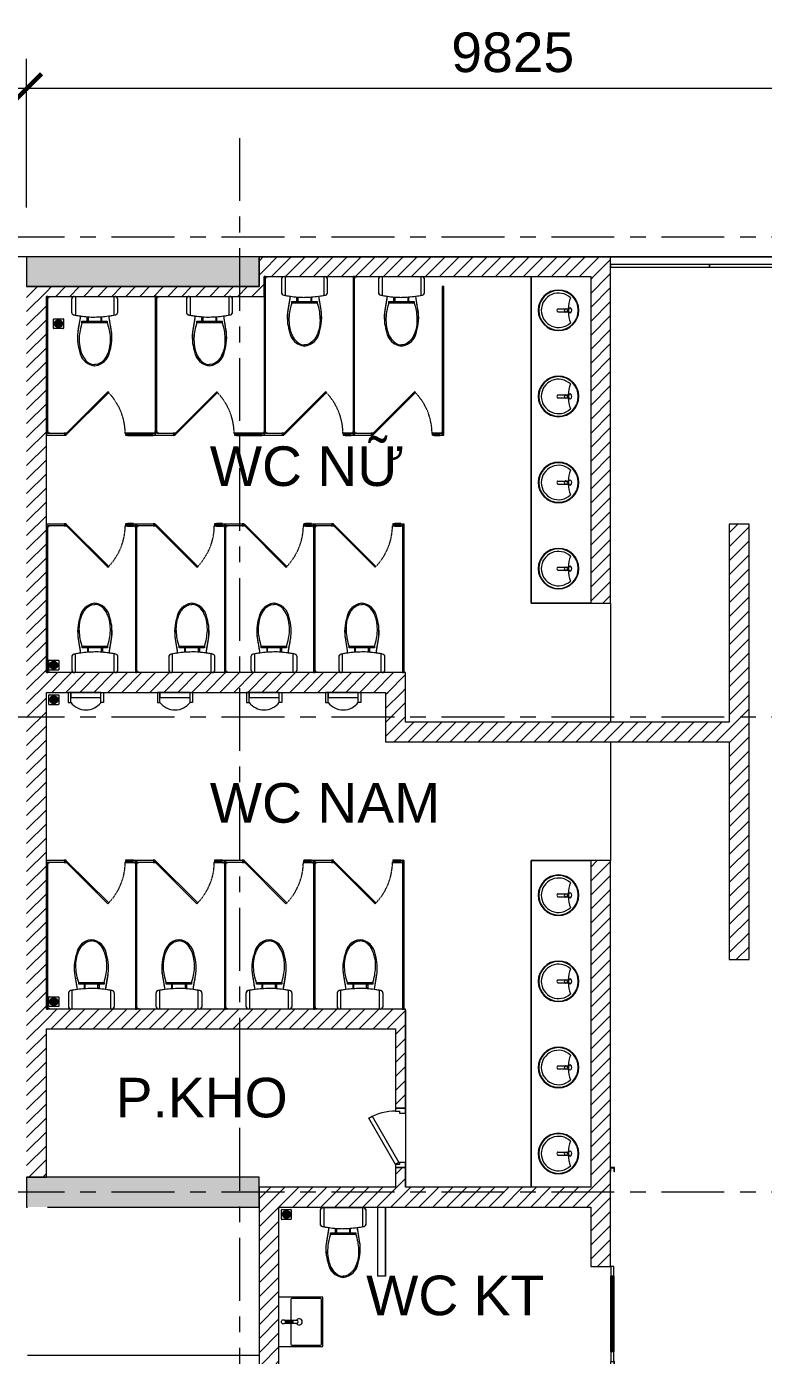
# Model space of a CAD drawing. Header units: millimetres. Extents: x -20201 to 105152, y -11216 to 48206.
# Drawn here: x -8499 to -1054, y 31301 to 44727 of the extents above; entities that cross this region are included whole.
import ezdxf

# ---------------------------------------------------------------- set-up
doc = ezdxf.new("R2010")
doc.units = ezdxf.units.MM
doc.linetypes.add('Dash', pattern=[6.35, 3.175, -3.175])
doc.linetypes.add('Grid Line', pattern=[22.225, 12.7, -3.175, 3.175, -3.175])
for name, color, linetype, lineweight in [('A-GENM', 13, 'Continuous', 5), ('A-GENM-HDLN', 13, 'Dash', 5), ('CHU', 181, 'Continuous', 5), ('CUA', 31, 'Continuous', 9), ('DIM', 1, 'Continuous', 5), ('HATCH-TUONG', 152, 'Continuous', 9), ('KINH', 152, 'Continuous', 5), ('NET CAT', 3, 'Continuous', 5), ('NET CATConcrete', 3, 'Continuous', 5), ('NET THAY 1', 41, 'Continuous', 5), ('NET-CAT', 3, 'Continuous', 9), ('NET-THAY', 2, 'Continuous', 9), ('THIET-BI', 44, 'Continuous', 5), ('TRUC', 225, 'Continuous', 5)]:
    doc.layers.add(name, color=color, linetype=linetype, lineweight=lineweight)
doc.styles.add('Arial_2', font='arial_1.ttf', dxfattribs={"height": 400})
doc.styles.add('TA1', font='arial_1.ttf')
doc.dimstyles.new('D_200_KTx2', dxfattribs={"dimtxt": 400, "dimasz": 300, "dimexe": 300, "dimexo": 300, "dimgap": 160, "dimtad": 1, "dimdec": 0, "dimzin": 9, "dimtxsty": 'TA1', "dimblk": 'ARCHTICK', "dimcen": 1, "dimdle": 300, "dimclrd": 256, "dimclre": 256, "dimclrt": 7, "dimadec": 0, "dimazin": 0, "dimtfac": 1, "dimtdec": 0, "dimtix": 1, "dimtmove": 1, "dimatfit": 3, "dimldrblk": 'ARCHTICK', "dimfxl": 0, "dimtolj": 1, "dimtzin": 0, "dimlwd": -1, "dimlwe": -1, "dimarcsym": 0})
pattern_1 = [(45, (0, 0), (-70.71068, 70.71068), [])]

# ---------------------------------------------------------------- blocks, each defined once
blk = doc.blocks.new('ALC1807-ASCENT PLAZA-KET CAU 1_rvt-1-MẶT BẰNG TẦNG 1')
at = {"layer": 'NET CAT'}
for points in [[(-6149, 42100), (-6149, 42400), (-8499, 42400), (-8499, 42100)], [(-8489, 32800), (-6149, 32800), (-6149, 33100), (-8499, 33100), (-8499, 32800)]]:
    blk.add_hatch(color=7, dxfattribs=at).paths.add_polyline_path(points, flags=0)
at = {"layer": 'NET CAT', "color": 90, "lineweight": 13}
for p, q in [((-6149, 42400), (-8499, 42400)), ((-8499, 42400), (-8499, 42100)), ((-6149, 42100), (-6149, 42400)), ((-8499, 42100), (-6149, 42100)), ((-6149, 33100), (-8499, 33100)), ((-8499, 33100), (-8499, 32800)), ((-6149, 32800), (-6149, 33100)), ((-8499, 32800), (-8489, 32800)), ((-8289, 32800), (-6149, 32800))]:
    blk.add_line(p, q, dxfattribs=at)
blk = doc.blocks.new('X-XI - X-XI-457728-MẶT BẰNG TẦNG 2')
at = {"layer": 'THIET-BI'}
for p, q in [((195, 0), (195, -186)), ((215, -2), (204, 0)), ((-231, -17), (-233, -33)), ((-233, -29), (-233, -158)), ((-233, -33), (-233, -45)), ((-233, -45), (-233, -158)), ((-228, -12), (-231, -17)), ((-222, -6), (-228, -12)), ((-212, -1), (-222, -6)), ((-204, 0), (-212, -1)), ((-195, 0), (-195, -186)), ((219, -4), (215, -2)), ((225, -8), (219, -4)), ((228, -12), (225, -8)), ((232, -19), (228, -12)), ((233, -29), (232, -19)), ((233, -158), (233, -29)), ((233, -158), (233, -29)), ((-233, -158), (-233, -162)), ((-233, -162), (-231, -169)), ((-231, -169), (-228, -174)), ((-228, -174), (-224, -179)), ((-224, -179), (-217, -184)), ((-217, -184), (-209, -186)), ((-209, -186), (-202, -188)), ((-202, -188), (-192, -190)), ((-192, -190), (-184, -191)), ((-184, -191), (-168, -194)), ((-168, -194), (-150, -197)), ((-144, -197), (-167, -335)), ((-155, -266), (-158, -281)), ((-148, -221), (-155, -266)), ((-150, -197), (-144, -197)), ((-144, -197), (-148, -221)), ((-128, -250), (128, -250)), ((-128, -268), (-128, -250)), ((-9, -268), (-128, -268)), ((-77, -214), (-66, -214)), ((-77, -245), (-77, -214)), ((-66, -245), (-77, -245)), ((-66, -214), (-66, -245)), ((128, -268), (-9, -268)), ((64, -214), (64, -245)), ((74, -214), (64, -214)), ((64, -245), (74, -245)), ((74, -245), (74, -214)), ((128, -250), (128, -268)), ((144, -197), (213, -186)), ((167, -335), (144, -197)), ((147, -216), (144, -197)), ((152, -245), (147, -216)), ((157, -278), (152, -245)), ((213, -186), (221, -182)), ((221, -182), (226, -176)), ((226, -176), (232, -167)), ((232, -167), (233, -158)), ((-171, -365), (-173, -383)), ((-173, -383), (-173, -402)), ((-173, -402), (-173, -436)), ((-169, -349), (-171, -365)), ((-165, -322), (-169, -349)), ((-162, -304), (-165, -322)), ((-158, -281), (-162, -304)), ((162, -305), (157, -278)), ((167, -335), (162, -305)), ((172, -371), (167, -335)), ((173, -396), (172, -371)), ((173, -426), (173, -396)), ((-173, -436), (-173, -446)), ((-173, -446), (-170, -475)), ((-170, -475), (-166, -495)), ((-166, -495), (-161, -521)), ((-161, -521), (-151, -556)), ((155, -544), (162, -518)), ((162, -518), (165, -502)), ((165, -502), (173, -446)), ((173, -446), (173, -426)), ((-151, -556), (-144, -587)), ((-144, -587), (-132, -613)), ((-132, -613), (-122, -629)), ((-122, -629), (-100, -654)), ((-100, -654), (-88, -665)), ((-88, -665), (-70, -677)), ((61, -682), (86, -666)), ((86, -666), (100, -654)), ((100, -654), (114, -639)), ((114, -639), (132, -613)), ((132, -613), (145, -581)), ((145, -581), (151, -556)), ((151, -556), (155, -544)), ((-70, -677), (-50, -687)), ((-50, -687), (-20, -697)), ((-20, -697), (0, -700)), ((0, -700), (35, -693)), ((35, -693), (61, -682))]:
    blk.add_line(p, q, dxfattribs=at)
at = {"layer": 'THIET-BI', "color": 7}
for p, q in [((-233, -29), (-233, -158)), ((233, -158), (233, -29)), ((-144, -197), (-167, -335)), ((167, -335), (144, -197))]:
    blk.add_line(p, q, dxfattribs=at)
for centre, radius, start, end in [((204, -29), 29, 360, 90), ((-204, -29), 29, 90, 180), ((-204, -158), 29, 180, 259.8599), ((18, 960), 1169, 258.7762, 262.0348), ((-18, 960), 1169, 277.9652, 281.2238), ((204, -158), 29, 280.1401, 360), ((287, -414), 461, 170.0941, 197.8856), ((-287, -414), 461, 342.1144, 9.9059), ((18, -530), 172, 188.8267, 263.9098), ((-18, -530), 172, 276.0902, 351.1733)]:
    blk.add_arc(centre, radius, start, end, dxfattribs=at)
at = {"layer": 'THIET-BI'}
for centre, radius, start, end in [((204, -29), 29, 0, 90), ((-204, -29), 29, 90, 180), ((-204, -158), 29, 180, 259.8599), ((18, 960), 1169, 258.7762, 262.0348), ((18, 960), 1169, 262.1447, 269.1633), ((-16, 958), 1166, 270.8375, 277.7683), ((-18, 960), 1169, 277.9652, 281.2238), ((204, -158), 29, 280.1401, 0), ((287, -414), 461, 170.0941, 197.8856), ((-287, -414), 461, 342.1144, 9.9059), ((18, -530), 172, 188.8267, 263.9098), ((-18, -530), 172, 276.0902, 351.1733)]:
    blk.add_arc(centre, radius, start, end, dxfattribs=at)
for points in [[(-128, -268), (-143, -316), (-152, -365), (-160, -442), (-151, -517), (-130, -585), (-94, -652), (-37, -689), (-3, -689), (0, -689)], [(128, -268), (143, -316), (152, -365), (160, -442), (151, -517), (130, -585), (94, -652), (37, -689), (3, -689), (0, -689)]]:
    blk.add_open_spline(points, degree=3, knots=[12.724379, 12.724379, 12.724379, 12.724379, 75.096459, 151.912755, 228.70098, 282.501534, 351.034079, 439.49288, 447.51098, 447.51098, 447.51098, 447.51098], dxfattribs=at)
blk = doc.blocks.new('M_Urinal-2D - M_Urinal-2D-461542-MẶT BẰNG TẦNG 2')
at = {"layer": 'THIET-BI', "color": 7}
for p, q in [((-287, 100), (-287, 202)), ((-287, 202), (-261, 202)), ((-261, 202), (-261, 100)), ((43, 151), (-261, 151)), ((-261, 151), (-261, 100)), ((69, 202), (43, 202)), ((43, 202), (43, 100)), ((43, 100), (43, 151)), ((69, 100), (69, 202)), ((-261, 100), (-287, 100)), ((-261, 100), (43, 100)), ((43, 100), (69, 100))]:
    blk.add_line(p, q, dxfattribs=at)
blk.add_arc((-109, 86), 191, 37.1291, 142.8709, dxfattribs=at)
blk = doc.blocks.new('HE KHUNG VACH VS - HE KHUNG VACH VS-852227-MẶT BẰNG TẦNG 2')
at = {"layer": 'A-GENM', "color": 50, "lineweight": 9}
for p, q in [((200, 1500), (0, 1500)), ((0, 1500), (0, 0)), ((15, 0), (15, 1485)), ((15, 1485), (200, 1485)), ((200, 1503), (180, 1503)), ((180, 1503), (180, 1500)), ((180, 1500), (197, 1500)), ((197, 1485), (180, 1485)), ((180, 1485), (180, 1482)), ((180, 1482), (200, 1482)), ((197, 1500), (197, 1485)), ((205, 1496), (197, 1488)), ((197, 1488), (621, 1064)), ((200, 1482), (200, 1503)), ((200, 1485), (200, 1500)), ((630, 1072), (205, 1496)), ((820, 1503), (800, 1503)), ((800, 1503), (800, 1482)), ((900, 1500), (800, 1500)), ((800, 1500), (800, 1485)), ((800, 1485), (900, 1485)), ((800, 1482), (820, 1482)), ((803, 1485), (803, 1500)), ((803, 1500), (820, 1500)), ((820, 1485), (803, 1485)), ((880, 1505), (820, 1505)), ((820, 1505), (820, 1500)), ((820, 1500), (820, 1503)), ((820, 1500), (880, 1500)), ((820, 1482), (820, 1485)), ((880, 1485), (820, 1485)), ((820, 1485), (820, 1480)), ((820, 1480), (880, 1480)), ((880, 1500), (880, 1505)), ((880, 1480), (880, 1485)), ((1100, 1500), (900, 1500)), ((900, 1500), (900, 0)), ((900, 1485), (900, 1500)), ((915, 1500), (900, 1500)), ((900, 1500), (900, 0)), ((915, 0), (915, 1500)), ((915, 0), (915, 1485)), ((915, 1485), (1100, 1485)), ((1100, 1503), (1080, 1503)), ((1080, 1503), (1080, 1500)), ((1080, 1500), (1097, 1500)), ((1097, 1485), (1080, 1485)), ((1080, 1485), (1080, 1482)), ((1080, 1482), (1100, 1482)), ((1097, 1500), (1097, 1485)), ((1105, 1496), (1097, 1488)), ((1097, 1488), (1521, 1064)), ((1100, 1482), (1100, 1503)), ((1100, 1485), (1100, 1500)), ((1530, 1072), (1105, 1496)), ((1720, 1503), (1700, 1503)), ((1700, 1503), (1700, 1482)), ((1800, 1500), (1700, 1500)), ((1700, 1500), (1700, 1485)), ((1700, 1485), (1800, 1485)), ((1700, 1482), (1720, 1482)), ((1703, 1485), (1703, 1500)), ((1703, 1500), (1720, 1500)), ((1720, 1485), (1703, 1485)), ((1780, 1505), (1720, 1505)), ((1720, 1505), (1720, 1500)), ((1720, 1500), (1720, 1503)), ((1720, 1500), (1780, 1500)), ((1720, 1482), (1720, 1485)), ((1780, 1485), (1720, 1485)), ((1720, 1485), (1720, 1480)), ((1720, 1480), (1780, 1480)), ((1780, 1500), (1780, 1505)), ((1780, 1480), (1780, 1485)), ((2000, 1500), (1800, 1500)), ((1800, 1500), (1800, 0)), ((1800, 1485), (1800, 1500)), ((1815, 1500), (1800, 1500)), ((1800, 1500), (1800, 0)), ((1815, 0), (1815, 1500)), ((1815, 0), (1815, 1485)), ((1815, 1485), (2000, 1485)), ((2000, 1503), (1980, 1503)), ((1980, 1503), (1980, 1500)), ((1980, 1500), (1997, 1500)), ((1997, 1485), (1980, 1485)), ((1980, 1485), (1980, 1482)), ((1980, 1482), (2000, 1482)), ((1997, 1500), (1997, 1485)), ((2005, 1496), (1997, 1488)), ((1997, 1488), (2421, 1064)), ((2000, 1482), (2000, 1503)), ((2000, 1485), (2000, 1500)), ((2430, 1072), (2005, 1496)), ((2620, 1503), (2600, 1503)), ((2600, 1503), (2600, 1482)), ((2700, 1500), (2600, 1500)), ((2600, 1500), (2600, 1485)), ((2600, 1485), (2700, 1485)), ((2600, 1482), (2620, 1482)), ((2603, 1485), (2603, 1500)), ((2603, 1500), (2620, 1500)), ((2620, 1485), (2603, 1485)), ((2680, 1505), (2620, 1505)), ((2620, 1505), (2620, 1500)), ((2620, 1500), (2620, 1503)), ((2620, 1500), (2680, 1500)), ((2620, 1482), (2620, 1485)), ((2680, 1485), (2620, 1485)), ((2620, 1485), (2620, 1480)), ((2620, 1480), (2680, 1480)), ((2680, 1500), (2680, 1505)), ((2680, 1480), (2680, 1485)), ((2900, 1500), (2700, 1500)), ((2700, 1500), (2700, 0)), ((2700, 1485), (2700, 1500)), ((2715, 1500), (2700, 1500)), ((2700, 1500), (2700, 0)), ((2715, 0), (2715, 1500)), ((2715, 0), (2715, 1485)), ((2715, 1485), (2900, 1485)), ((2900, 1503), (2880, 1503)), ((2880, 1503), (2880, 1500)), ((2880, 1500), (2897, 1500)), ((2897, 1485), (2880, 1485)), ((2880, 1485), (2880, 1482)), ((2880, 1482), (2900, 1482)), ((2897, 1500), (2897, 1485)), ((2905, 1496), (2897, 1488)), ((2897, 1488), (3321, 1064)), ((2900, 1482), (2900, 1503)), ((2900, 1485), (2900, 1500)), ((3330, 1072), (2905, 1496)), ((3520, 1503), (3500, 1503)), ((3500, 1503), (3500, 1482)), ((3600, 1500), (3500, 1500)), ((3500, 1500), (3500, 1485)), ((3500, 1485), (3600, 1485)), ((3500, 1482), (3520, 1482)), ((3503, 1485), (3503, 1500)), ((3503, 1500), (3520, 1500)), ((3520, 1485), (3503, 1485)), ((3580, 1505), (3520, 1505)), ((3520, 1505), (3520, 1500)), ((3520, 1500), (3520, 1503)), ((3520, 1500), (3580, 1500)), ((3520, 1482), (3520, 1485)), ((3580, 1485), (3520, 1485)), ((3520, 1485), (3520, 1480)), ((3520, 1480), (3580, 1480)), ((3580, 1500), (3580, 1505)), ((3580, 1480), (3580, 1485)), ((3600, 1485), (3600, 1500)), ((3615, 1500), (3600, 1500)), ((3600, 1500), (3600, 0)), ((3615, 0), (3615, 1500)), ((621, 1064), (630, 1072)), ((1521, 1064), (1530, 1072)), ((2421, 1064), (2430, 1072)), ((3321, 1064), (3330, 1072)), ((0, 0), (15, 0)), ((900, 0), (915, 0)), ((900, 0), (915, 0)), ((1800, 0), (1815, 0)), ((1800, 0), (1815, 0)), ((2700, 0), (2715, 0)), ((2700, 0), (2715, 0)), ((3600, 0), (3615, 0))]:
    blk.add_line(p, q, dxfattribs=at)
at = {"layer": 'A-GENM', "color": 7}
for p, q in [((18, 1465), (18, 1482)), ((18, 1482), (35, 1482)), ((35, 1482), (35, 1485)), ((880, 1482), (897, 1482)), ((897, 1482), (897, 1465)), ((918, 1465), (918, 1482)), ((918, 1482), (935, 1482)), ((935, 1482), (935, 1485)), ((1780, 1482), (1797, 1482)), ((1797, 1482), (1797, 1465)), ((1818, 1465), (1818, 1482)), ((1818, 1482), (1835, 1482)), ((1835, 1482), (1835, 1485)), ((2680, 1482), (2697, 1482)), ((2697, 1482), (2697, 1465)), ((2718, 1465), (2718, 1482)), ((2718, 1482), (2735, 1482)), ((2735, 1482), (2735, 1485)), ((3580, 1482), (3597, 1482)), ((3597, 1482), (3597, 1465)), ((15, 1465), (18, 1465)), ((897, 1465), (900, 1465)), ((915, 1465), (918, 1465)), ((1797, 1465), (1800, 1465)), ((1815, 1465), (1818, 1465)), ((2697, 1465), (2700, 1465)), ((2715, 1465), (2718, 1465)), ((3597, 1465), (3600, 1465)), ((18, 20), (15, 20)), ((18, 3), (18, 20)), ((35, 3), (18, 3)), ((35, 0), (35, 3)), ((918, 20), (915, 20)), ((918, 3), (918, 20)), ((935, 3), (918, 3)), ((935, 0), (935, 3)), ((1818, 20), (1815, 20)), ((1818, 3), (1818, 20)), ((1835, 3), (1818, 3)), ((1835, 0), (1835, 3)), ((2718, 20), (2715, 20)), ((2718, 3), (2718, 20)), ((2735, 3), (2718, 3)), ((2735, 0), (2735, 3))]:
    blk.add_line(p, q, dxfattribs=at)
at = {"layer": 'A-GENM-HDLN', "color": 7}
for centre in [(197, 1488), (1097, 1488), (1997, 1488), (2897, 1488)]:
    blk.add_arc(centre, 600, 315, 359.7135, dxfattribs=at)
blk = doc.blocks.new('System Panel - Glazed-540955-MẶT BẰNG TẦNG 2')
at = {"layer": 'KINH', "lineweight": 9}
for p, q in [((500, 13), (-500, 13)), ((-500, 13), (-500, -13)), ((500, -13), (500, 13)), ((-500, -13), (500, -13))]:
    blk.add_line(p, q, dxfattribs=at)
blk = doc.blocks.new('X-LA - X-LA-776947-MẶT BẰNG TẦNG 2')
at = {"layer": 'THIET-BI', "color": 7}
for p, q in [((-600, -10), (-600, -3310)), ((-600, -3310), (-600, -10)), ((-332, -335), (-222, -335)), ((-332, -365), (-222, -365)), ((-332, -1205), (-222, -1205)), ((-332, -1235), (-222, -1235)), ((-332, -2075), (-222, -2075)), ((-332, -2105), (-222, -2105)), ((-332, -2945), (-222, -2945)), ((-332, -2975), (-222, -2975)), ((-600, -3310), (0, -3310)), ((0, -3310), (-600, -3310))]:
    blk.add_line(p, q, dxfattribs=at)
for centre, radius, start, end in [((-325, -350), 205, 90, 270), ((-325, -350), 200, 360, 180), ((-325, -350), 174, 46.2118, 180), ((-325, -350), 205, 270, 90), ((139, -350), 366, 159.9056, 177.6502), ((-325, -350), 200, 180, 360), ((-325, -350), 174, 180, 313.7882), ((-250, -351), 16.8, 360, 180), ((-250, -351), 16.8, 180, 360), ((139, -350), 366, 182.3498, 200.0944), ((-325, -1220), 205, 90, 270), ((-325, -1220), 200, 360, 180), ((-325, -1220), 174, 46.2118, 180), ((-325, -1220), 205, 270, 90), ((-250, -1221), 16.8, 360, 180), ((139, -1220), 366, 159.9056, 177.6502), ((-325, -1220), 200, 180, 360), ((-325, -1220), 174, 180, 313.7882), ((-250, -1221), 16.8, 180, 0), ((139, -1220), 366, 182.3498, 200.0944), ((-325, -2090), 205, 90, 270), ((-325, -2090), 200, 360, 180), ((-325, -2090), 174, 46.2118, 180), ((-325, -2090), 205, 270, 90), ((139, -2090), 366, 159.9056, 177.6502), ((-325, -2090), 200, 180, 360), ((-325, -2090), 174, 180, 313.7882), ((-250, -2091), 16.8, 360, 180), ((-250, -2091), 16.8, 180, 0), ((139, -2090), 366, 182.3498, 200.0944), ((-325, -2960), 205, 90, 270), ((-325, -2960), 200, 360, 180), ((-325, -2960), 174, 46.2118, 180), ((-325, -2960), 205, 270, 90), ((-250, -2961), 16.8, 360, 180), ((139, -2960), 366, 159.9056, 177.6502), ((-325, -2960), 200, 180, 360), ((-325, -2960), 174, 180, 313.7882), ((-250, -2961), 16.8, 180, 0), ((139, -2960), 366, 182.3498, 200.0944)]:
    blk.add_arc(centre, radius, start, end, dxfattribs=at)
for centre, major_axis, ratio, start_param, end_param in [((-332, -350), (0, 15), 0.577623, 0, 3.141593), ((-208, -350), (0, 25), 0.701688, 0, 3.141593), ((-208, -350), (0, 25), 0.719766, 3.124999, 6.299779), ((-332, -1220), (0, 15), 0.577623, 0, 3.141593), ((-208, -1220), (0, 25), 0.701688, 0, 3.141593), ((-208, -1220), (0, 25), 0.719766, 3.124999, 6.299779), ((-332, -2090), (0, 15), 0.577623, 0, 3.141593), ((-208, -2090), (0, 25), 0.701688, 0, 3.141593), ((-208, -2090), (0, 25), 0.719766, 3.124999, 6.299779), ((-332, -2960), (0, 15), 0.577623, 0, 3.141593), ((-208, -2960), (0, 25), 0.701688, 0, 3.141593), ((-208, -2960), (0, 25), 0.719766, 3.124999, 6.299779)]:
    blk.add_ellipse(centre, major_axis=major_axis, ratio=ratio, start_param=start_param, end_param=end_param, dxfattribs=at)
blk = doc.blocks.new('X-LA - X-LA-V2-MẶT BẰNG TẦNG 2')
at = {"layer": 'THIET-BI', "color": 7}
for p, q in [((0, 0), (-600, 0)), ((-600, 0), (-600, -3300)), ((-600, -3300), (-600, 0)), ((-600, 0), (0, 0)), ((-332, -335), (-222, -335)), ((-332, -365), (-222, -365)), ((-332, -1205), (-222, -1205)), ((-332, -1235), (-222, -1235)), ((-332, -2075), (-222, -2075)), ((-332, -2105), (-222, -2105)), ((-332, -2945), (-222, -2945)), ((-332, -2975), (-222, -2975))]:
    blk.add_line(p, q, dxfattribs=at)
for centre, radius, start, end in [((-325, -350), 205, 90, 270), ((-325, -350), 200, 360, 180), ((-325, -350), 174, 46.2118, 180), ((-325, -350), 205, 270, 90), ((139, -350), 366, 159.9056, 177.6502), ((-325, -350), 200, 180, 360), ((-325, -350), 174, 180, 313.7882), ((-250, -351), 16.8, 360, 180), ((-250, -351), 16.8, 180, 360), ((139, -350), 366, 182.3498, 200.0944), ((-325, -1220), 205, 90, 270), ((-325, -1220), 200, 360, 180), ((-325, -1220), 174, 46.2118, 180), ((-325, -1220), 205, 270, 90), ((-250, -1221), 16.8, 360, 180), ((139, -1220), 366, 159.9056, 177.6502), ((-325, -1220), 200, 180, 360), ((-325, -1220), 174, 180, 313.7882), ((-250, -1221), 16.8, 180, 0), ((139, -1220), 366, 182.3498, 200.0944), ((-325, -2090), 205, 90, 270), ((-325, -2090), 200, 360, 180), ((-325, -2090), 174, 46.2118, 180), ((-325, -2090), 205, 270, 90), ((139, -2090), 366, 159.9056, 177.6502), ((-325, -2090), 200, 180, 360), ((-325, -2090), 174, 180, 313.7882), ((-250, -2091), 16.8, 360, 180), ((-250, -2091), 16.8, 180, 0), ((139, -2090), 366, 182.3498, 200.0944), ((-325, -2960), 205, 90, 270), ((-325, -2960), 200, 360, 180), ((-325, -2960), 174, 46.2118, 180), ((-325, -2960), 205, 270, 90), ((-250, -2961), 16.8, 360, 180), ((139, -2960), 366, 159.9056, 177.6502), ((-325, -2960), 200, 180, 360), ((-325, -2960), 174, 180, 313.7882), ((-250, -2961), 16.8, 180, 0), ((139, -2960), 366, 182.3498, 200.0944)]:
    blk.add_arc(centre, radius, start, end, dxfattribs=at)
for centre, major_axis, ratio, start_param, end_param in [((-332, -350), (0, 15), 0.577623, 0, 3.141593), ((-208, -350), (0, 25), 0.701688, 0, 3.141593), ((-208, -350), (0, 25), 0.719766, 3.124999, 6.299779), ((-332, -1220), (0, 15), 0.577623, 0, 3.141593), ((-208, -1220), (0, 25), 0.701688, 0, 3.141593), ((-208, -1220), (0, 25), 0.719766, 3.124999, 6.299779), ((-332, -2090), (0, 15), 0.577623, 0, 3.141593), ((-208, -2090), (0, 25), 0.701688, 0, 3.141593), ((-208, -2090), (0, 25), 0.719766, 3.124999, 6.299779), ((-332, -2960), (0, 15), 0.577623, 0, 3.141593), ((-208, -2960), (0, 25), 0.701688, 0, 3.141593), ((-208, -2960), (0, 25), 0.719766, 3.124999, 6.299779)]:
    blk.add_ellipse(centre, major_axis=major_axis, ratio=ratio, start_param=start_param, end_param=end_param, dxfattribs=at)
blk = doc.blocks.new('X-XI - X-XI-V3-MẶT BẰNG TẦNG 2')
at = {"layer": 'THIET-BI', "color": 7}
for p, q in [((204, 0), (-204, 0)), ((-233, -29), (-233, -158)), ((233, -158), (233, -29)), ((-144, -197), (-167, -335)), ((167, -335), (144, -197))]:
    blk.add_line(p, q, dxfattribs=at)
at = {"layer": 'THIET-BI'}
for p, q in [((204, 0), (-204, 0)), ((204, 0), (0, 0)), ((195, 0), (195, -186)), ((215, -2), (204, 0)), ((-231, -17), (-233, -33)), ((-233, -29), (-233, -158)), ((-233, -33), (-233, -45)), ((-233, -45), (-233, -158)), ((-228, -12), (-231, -17)), ((-222, -6), (-228, -12)), ((-212, -1), (-222, -6)), ((-204, 0), (-212, -1)), ((0, 0), (-204, 0)), ((-195, 0), (-195, -186)), ((219, -4), (215, -2)), ((225, -8), (219, -4)), ((228, -12), (225, -8)), ((232, -19), (228, -12)), ((233, -29), (232, -19)), ((233, -158), (233, -29)), ((233, -158), (233, -29)), ((-233, -158), (-233, -162)), ((-233, -162), (-231, -169)), ((-231, -169), (-228, -174)), ((-228, -174), (-224, -179)), ((-224, -179), (-217, -184)), ((-217, -184), (-209, -186)), ((-209, -186), (-202, -188)), ((-202, -188), (-192, -190)), ((-192, -190), (-184, -191)), ((-184, -191), (-168, -194)), ((-168, -194), (-150, -197)), ((-144, -197), (-167, -335)), ((-155, -266), (-158, -281)), ((-148, -221), (-155, -266)), ((-150, -197), (-144, -197)), ((-144, -197), (-148, -221)), ((-128, -250), (128, -250)), ((-128, -268), (-128, -250)), ((-9, -268), (-128, -268)), ((-77, -214), (-66, -214)), ((-77, -245), (-77, -214)), ((-66, -245), (-77, -245)), ((-66, -214), (-66, -245)), ((128, -268), (-9, -268)), ((64, -214), (64, -245)), ((74, -214), (64, -214)), ((64, -245), (74, -245)), ((74, -245), (74, -214)), ((128, -250), (128, -268)), ((144, -197), (213, -186)), ((167, -335), (144, -197)), ((147, -216), (144, -197)), ((152, -245), (147, -216)), ((157, -278), (152, -245)), ((213, -186), (221, -182)), ((221, -182), (226, -176)), ((226, -176), (232, -167)), ((232, -167), (233, -158)), ((-171, -365), (-173, -383)), ((-173, -383), (-173, -402)), ((-173, -402), (-173, -436)), ((-169, -349), (-171, -365)), ((-165, -322), (-169, -349)), ((-162, -304), (-165, -322)), ((-158, -281), (-162, -304)), ((162, -305), (157, -278)), ((167, -335), (162, -305)), ((172, -371), (167, -335)), ((173, -396), (172, -371)), ((173, -426), (173, -396)), ((-173, -436), (-173, -446)), ((-173, -446), (-170, -475)), ((-170, -475), (-166, -495)), ((-166, -495), (-161, -521)), ((-161, -521), (-151, -556)), ((155, -544), (162, -518)), ((162, -518), (165, -502)), ((165, -502), (173, -446)), ((173, -446), (173, -426)), ((-151, -556), (-144, -587)), ((-144, -587), (-132, -613)), ((-132, -613), (-122, -629)), ((-122, -629), (-100, -654)), ((-100, -654), (-88, -665)), ((-88, -665), (-70, -677)), ((61, -682), (86, -666)), ((86, -666), (100, -654)), ((100, -654), (114, -639)), ((114, -639), (132, -613)), ((132, -613), (145, -581)), ((145, -581), (151, -556)), ((151, -556), (155, -544)), ((-70, -677), (-50, -687)), ((-50, -687), (-20, -697)), ((-20, -697), (0, -700)), ((0, -700), (35, -693)), ((35, -693), (61, -682))]:
    blk.add_line(p, q, dxfattribs=at)
at = {"layer": 'THIET-BI', "color": 7}
for centre, radius, start, end in [((204, -29), 29, 360, 90), ((-204, -29), 29, 90, 180), ((-204, -158), 29, 180, 259.8599), ((18, 960), 1169, 258.7762, 262.0348), ((-18, 960), 1169, 277.9652, 281.2238), ((204, -158), 29, 280.1401, 360), ((287, -414), 461, 170.0941, 197.8856), ((-287, -414), 461, 342.1144, 9.9059), ((18, -530), 172, 188.8267, 263.9098), ((-18, -530), 172, 276.0902, 351.1733)]:
    blk.add_arc(centre, radius, start, end, dxfattribs=at)
at = {"layer": 'THIET-BI'}
for centre, radius, start, end in [((204, -29), 29, 0, 90), ((-204, -29), 29, 90, 180), ((-204, -158), 29, 180, 259.8599), ((18, 960), 1169, 258.7762, 262.0348), ((18, 960), 1169, 262.1447, 269.1633), ((-16, 958), 1166, 270.8375, 277.7683), ((-18, 960), 1169, 277.9652, 281.2238), ((204, -158), 29, 280.1401, 0), ((287, -414), 461, 170.0941, 197.8856), ((-287, -414), 461, 342.1144, 9.9059), ((18, -530), 172, 188.8267, 263.9098), ((-18, -530), 172, 276.0902, 351.1733)]:
    blk.add_arc(centre, radius, start, end, dxfattribs=at)
for points in [[(-128, -268), (-143, -316), (-152, -365), (-160, -442), (-151, -517), (-130, -585), (-94, -652), (-37, -689), (-3, -689), (0, -689)], [(128, -268), (143, -316), (152, -365), (160, -442), (151, -517), (130, -585), (94, -652), (37, -689), (3, -689), (0, -689)]]:
    blk.add_open_spline(points, degree=3, knots=[12.724379, 12.724379, 12.724379, 12.724379, 75.096459, 151.912755, 228.70098, 282.501534, 351.034079, 439.49288, 447.51098, 447.51098, 447.51098, 447.51098], dxfattribs=at)
blk = doc.blocks.new('X-LA - X-LA-789205-MẶT BẰNG TẦNG 2')
at = {"layer": 'THIET-BI', "color": 7}
for p, q in [((-250, 0), (-250, -445)), ((-250, 0), (-250, -445)), ((250, -445), (250, 0)), ((250, -445), (250, 0)), ((-235, -129), (-235, -420)), ((-13, -119), (-225, -119)), ((-13, -61), (-13, -183)), ((-5, -65), (-5, -145)), ((5, -145), (5, -65)), ((12, -183), (12, -62)), ((225, -119), (12, -119)), ((235, -420), (235, -129)), ((-5, -145), (5, -145)), ((-250, -445), (250, -445)), ((-250, -445), (250, -445)), ((-225, -430), (225, -430))]:
    blk.add_line(p, q, dxfattribs=at)
blk.add_circle((0, -45), 20.8, dxfattribs=at)
for centre, radius, start, end in [((-225, -129), 10, 90, 180), ((225, -129), 10, 0, 90), ((0, -203), 32, 113.4242, 67.4481), ((0, -183), 12.5, 180, 360), ((-225, -420), 10, 180, 270), ((225, -420), 10, 270, 0)]:
    blk.add_arc(centre, radius, start, end, dxfattribs=at)
blk = doc.blocks.new('CUA 1 CANH MO - 2 - Type 600-784314-MẶT BẰNG TẦNG 2')
at = {"layer": 'CUA'}
for p, q in [((-168, 52), (298, 321)), ((318, 287), (-148, 18)), ((298, 321), (318, 287)), ((-148, 18), (-168, 52))]:
    blk.add_line(p, q, dxfattribs=at)
at = {"layer": 'CUA', "lineweight": 5}
for p, q in [((-169, 52), (-199, 52)), ((-199, 52), (-199, -48)), ((-169, 11), (-169, 52)), ((-149, 11), (-169, 11)), ((-149, -48), (-149, 11)), ((371, 11), (351, 11)), ((351, 11), (351, -48)), ((401, 52), (371, 52)), ((371, 52), (371, 11)), ((401, -48), (401, 52)), ((-199, -48), (-149, -48)), ((351, -48), (401, -48))]:
    blk.add_line(p, q, dxfattribs=at)
blk.add_arc((-168, 52), 538, 359.5, 30, dxfattribs=at)
blk = doc.blocks.new('Top Rail Type - Top Rail_Internal_-794468-MẶT BẰNG TẦNG 2')
at = {"layer": 'NET THAY 1', "color": 7}
for p, q in [((-4952, 32800), (-4952, 32100)), ((-4872, 32100), (-4872, 32800))]:
    blk.add_line(p, q, dxfattribs=at)
at = {"layer": 'NET THAY 1', "color": 7, "flags": 128}
blk.add_lwpolyline([(-4872, 32100), (-4873, 32100), (-4876, 32100), (-4880, 32100), (-4885, 32100), (-4892, 32100), (-4900, 32100), (-4908, 32100), (-4916, 32100), (-4925, 32100), (-4932, 32100), (-4939, 32100), (-4945, 32100), (-4949, 32100), (-4951, 32100), (-4952, 32100)], dxfattribs=at)
blk = doc.blocks.new('Top Rail Type - Top Rail_Internal_-V4-MẶT BẰNG TẦNG 2')
at = {"layer": 'NET THAY 1', "color": 7}
for p, q in [((-4953, 32800), (-4953, 32100)), ((-4872, 32800), (-4872, 32100))]:
    blk.add_line(p, q, dxfattribs=at)
blk = doc.blocks.new('X-PHEU - X-PHEU-794622-MẶT BẰNG TẦNG 2')
at = {"layer": 'THIET-BI', "color": 7}
for p, q in [((25, 29), (25, 121)), ((29, 125), (121, 125)), ((121, 25), (29, 25)), ((42, 90), (42, 60)), ((47, 52), (47, 98)), ((52, 103), (52, 47)), ((58, 44), (58, 106)), ((62, 109), (62, 41)), ((68, 40), (68, 110)), ((72, 111), (72, 78)), ((72, 72), (72, 39)), ((77, 78), (77, 111)), ((77, 39), (77, 72)), ((82, 110), (82, 40)), ((88, 41), (88, 109)), ((92, 106), (92, 44)), ((97, 47), (97, 103)), ((102, 98), (102, 52)), ((107, 60), (107, 90)), ((125, 121), (125, 29))]:
    blk.add_line(p, q, dxfattribs=at)
blk.add_circle((75, 75), 40, dxfattribs=at)
for centre, radius, start, end in [((29, 121), 4, 90, 180), ((29, 29), 4, 180, 270), ((75, 75), 36, 139.8082, 154.5256), ((75, 75), 36, 205.4744, 220.1918), ((75, 75), 36, 119.0853, 128.6822), ((75, 75), 36, 231.3178, 240.9147), ((75, 75), 36, 102.0247, 110.3175), ((75, 75), 36, 249.6825, 257.9753), ((75, 75), 4, 128.6822, 231.3178), ((75, 75), 36, 90, 93.9821), ((75, 75), 36, 266.0179, 270), ((75, 75), 36, 86.0179, 90), ((75, 75), 36, 270, 273.9821), ((75, 75), 4, 308.6822, 51.3178), ((75, 75), 36, 69.6825, 77.9753), ((75, 75), 36, 282.0247, 290.3175), ((75, 75), 36, 51.3178, 60.9147), ((75, 75), 36, 299.0853, 308.6822), ((75, 75), 36, 25.4744, 40.1918), ((75, 75), 36, 319.8082, 334.5256), ((121, 121), 4, 0, 90), ((121, 29), 4, 270, 360)]:
    blk.add_arc(centre, radius, start, end, dxfattribs=at)
blk = doc.blocks.new('HE KHUNG VACH VS - HE KHUNG VACH VS 2-853094-MẶT BẰNG TẦNG 2')
at = {"layer": 'A-GENM', "color": 50, "lineweight": 9}
for p, q in [((15, 0), (0, 0)), ((0, 0), (0, -1600)), ((15, -1585), (15, 0)), ((915, 0), (900, 0)), ((900, 0), (900, -1600)), ((915, -1585), (915, 0)), ((915, -100), (900, -100)), ((900, -100), (900, -1600)), ((915, -1600), (915, -100)), ((1815, -100), (1800, -100)), ((1800, -100), (1800, -1600)), ((1815, -1600), (1815, -100)), ((621, -1164), (197, -1588)), ((205, -1596), (630, -1172)), ((630, -1172), (621, -1164)), ((1521, -1164), (1097, -1588)), ((1105, -1596), (1530, -1172)), ((1530, -1172), (1521, -1164)), ((0, -1600), (200, -1600)), ((200, -1585), (15, -1585)), ((200, -1582), (180, -1582)), ((180, -1582), (180, -1585)), ((180, -1585), (197, -1585)), ((197, -1600), (180, -1600)), ((180, -1600), (180, -1603)), ((180, -1603), (200, -1603)), ((197, -1585), (197, -1600)), ((197, -1588), (205, -1596)), ((200, -1603), (200, -1582)), ((200, -1600), (200, -1585)), ((820, -1582), (800, -1582)), ((800, -1582), (800, -1603)), ((900, -1585), (800, -1585)), ((800, -1585), (800, -1600)), ((800, -1600), (900, -1600)), ((800, -1603), (820, -1603)), ((803, -1600), (803, -1585)), ((803, -1585), (820, -1585)), ((820, -1600), (803, -1600)), ((880, -1580), (820, -1580)), ((820, -1580), (820, -1585)), ((820, -1585), (820, -1582)), ((820, -1585), (880, -1585)), ((820, -1603), (820, -1600)), ((880, -1600), (820, -1600)), ((820, -1600), (820, -1605)), ((820, -1605), (880, -1605)), ((880, -1585), (880, -1580)), ((880, -1605), (880, -1600)), ((900, -1600), (900, -1585)), ((900, -1600), (1100, -1600)), ((900, -1600), (915, -1600)), ((1100, -1585), (915, -1585)), ((1100, -1582), (1080, -1582)), ((1080, -1582), (1080, -1585)), ((1080, -1585), (1097, -1585)), ((1097, -1600), (1080, -1600)), ((1080, -1600), (1080, -1603)), ((1080, -1603), (1100, -1603)), ((1097, -1585), (1097, -1600)), ((1097, -1588), (1105, -1596)), ((1100, -1603), (1100, -1582)), ((1100, -1600), (1100, -1585)), ((1720, -1582), (1700, -1582)), ((1700, -1582), (1700, -1603)), ((1800, -1585), (1700, -1585)), ((1700, -1585), (1700, -1600)), ((1700, -1600), (1800, -1600)), ((1700, -1603), (1720, -1603)), ((1703, -1600), (1703, -1585)), ((1703, -1585), (1720, -1585)), ((1720, -1600), (1703, -1600)), ((1780, -1580), (1720, -1580)), ((1720, -1580), (1720, -1585)), ((1720, -1585), (1720, -1582)), ((1720, -1585), (1780, -1585)), ((1720, -1603), (1720, -1600)), ((1780, -1600), (1720, -1600)), ((1720, -1600), (1720, -1605)), ((1720, -1605), (1780, -1605)), ((1780, -1585), (1780, -1580)), ((1780, -1605), (1780, -1600)), ((1800, -1600), (1800, -1585)), ((1800, -1600), (1815, -1600))]:
    blk.add_line(p, q, dxfattribs=at)
at = {"layer": 'A-GENM', "color": 7}
for p, q in [((35, -3), (35, 0)), ((935, -3), (935, 0)), ((15, -20), (18, -20)), ((18, -20), (18, -3)), ((18, -3), (35, -3)), ((915, -20), (918, -20)), ((918, -20), (918, -3)), ((918, -3), (935, -3)), ((18, -1565), (15, -1565)), ((18, -1582), (18, -1565)), ((35, -1582), (18, -1582)), ((35, -1585), (35, -1582)), ((897, -1582), (880, -1582)), ((900, -1565), (897, -1565)), ((897, -1565), (897, -1582)), ((918, -1565), (915, -1565)), ((918, -1582), (918, -1565)), ((935, -1582), (918, -1582)), ((935, -1585), (935, -1582)), ((1797, -1582), (1780, -1582)), ((1800, -1565), (1797, -1565)), ((1797, -1565), (1797, -1582))]:
    blk.add_line(p, q, dxfattribs=at)
at = {"layer": 'A-GENM-HDLN', "color": 7}
for centre in [(197, -1588), (1097, -1588)]:
    blk.add_arc(centre, 600, 0.2865, 45, dxfattribs=at)
blk = doc.blocks.new('VACH - VACH-804209-MẶT BẰNG TẦNG 2')
at = {"layer": 'A-GENM', "color": 50, "lineweight": 9}
for p, q in [((15, 0), (0, 0)), ((0, 0), (0, -1400)), ((15, -1385), (15, 0)), ((621, -964), (197, -1388)), ((205, -1396), (630, -972)), ((630, -972), (621, -964)), ((0, -1400), (200, -1400)), ((200, -1385), (15, -1385)), ((200, -1382), (180, -1382)), ((180, -1382), (180, -1385)), ((180, -1385), (197, -1385)), ((197, -1400), (180, -1400)), ((180, -1400), (180, -1403)), ((180, -1403), (200, -1403)), ((197, -1385), (197, -1400)), ((197, -1388), (205, -1396)), ((200, -1403), (200, -1382)), ((200, -1400), (200, -1385)), ((820, -1382), (800, -1382)), ((800, -1382), (800, -1403)), ((1100, -1385), (800, -1385)), ((800, -1385), (800, -1400)), ((800, -1400), (1100, -1400)), ((800, -1403), (820, -1403)), ((803, -1400), (803, -1385)), ((803, -1385), (820, -1385)), ((820, -1400), (803, -1400)), ((1080, -1380), (820, -1380)), ((820, -1380), (820, -1385)), ((820, -1385), (820, -1382)), ((820, -1385), (1080, -1385)), ((820, -1403), (820, -1400)), ((1080, -1400), (820, -1400)), ((820, -1400), (820, -1405)), ((820, -1405), (1080, -1405)), ((1080, -1385), (1080, -1380)), ((1080, -1405), (1080, -1400)), ((1100, -1400), (1100, -1385))]:
    blk.add_line(p, q, dxfattribs=at)
at = {"layer": 'A-GENM', "color": 7}
for p, q in [((35, -3), (35, 0)), ((15, -20), (18, -20)), ((18, -20), (18, -3)), ((18, -3), (35, -3)), ((18, -1365), (15, -1365)), ((18, -1382), (18, -1365)), ((35, -1382), (18, -1382)), ((35, -1385), (35, -1382)), ((1097, -1382), (1080, -1382)), ((1100, -1365), (1097, -1365)), ((1097, -1365), (1097, -1382))]:
    blk.add_line(p, q, dxfattribs=at)
at = {"layer": 'A-GENM-HDLN', "color": 7}
blk.add_arc((197, -1388), 600, 0.2865, 45, dxfattribs=at)
blk = doc.blocks.new('CUA SAN PHOI LUA - CUA SAN PHOI LUA-807321-MẶT BẰNG TẦNG 2')
at = {"layer": 'CUA'}
for p, q in [((-460, -100), (-500, -100)), ((-500, -100), (-500, -140)), ((-495, -135), (-495, -105)), ((-495, -105), (-460, -105)), ((-460, -105), (-460, -100)), ((-360, -105), (-460, -105)), ((-460, -105), (-460, -135)), ((-360, -135), (-360, -105)), ((-360, -105), (400, -105)), ((400, -115), (-360, -115)), ((-360, -115), (-360, -125)), ((-360, -125), (400, -125)), ((500, -105), (400, -105)), ((400, -105), (400, -135)), ((400, -125), (400, -115)), ((500, -135), (500, -105)), ((-500, -140), (-460, -140)), ((-460, -135), (-495, -135)), ((-460, -135), (-360, -135)), ((-460, -140), (-460, -135)), ((400, -135), (-360, -135)), ((400, -135), (500, -135))]:
    blk.add_line(p, q, dxfattribs=at)
at = {"layer": 'CUA', "color": 250}
for p, q in [((1460, -100), (1460, -105)), ((1500, -100), (1460, -100)), ((1460, -105), (1495, -105)), ((1495, -105), (1495, -135)), ((1500, -140), (1500, -100)), ((1495, -135), (1460, -135)), ((1460, -135), (1460, -140)), ((1460, -140), (1500, -140))]:
    blk.add_line(p, q, dxfattribs=at)
blk = doc.blocks.new('_ARCHTICK')
at = {"color": 0, "linetype": 'ByBlock', "const_width": 0.15}
blk.add_lwpolyline([(-0.5, -0.5), (0.5, 0.5)], dxfattribs=at)
blk = doc.blocks.new('*D123')
at = {"layer": 'Defpoints', "color": 0, "transparency": 16777216}
for p in [(-8499, 44100), (-8499, 42600), (1326, 42600)]:
    blk.add_point(p, dxfattribs=at)
at = {"layer": 'DIM', "transparency": 16777216}
for p, q in [((-8499, 42900), (-8499, 44400)), ((1326, 42900), (1326, 44400)), ((1626, 44100), (-8799, 44100))]:
    blk.add_line(p, q, dxfattribs=at)
at = {"layer": 'DIM', "transparency": 16777216, "xscale": 300, "yscale": 300, "zscale": 300, "rotation": 180}
blk.add_blockref('_ARCHTICK', (-8499, 44100), dxfattribs=at)
at = {"layer": 'DIM', "transparency": 16777216, "xscale": 300, "yscale": 300, "zscale": 300}
blk.add_blockref('_ARCHTICK', (1326, 44100), dxfattribs=at)
at = {"layer": 'DIM', "color": 7, "transparency": 16777216, "insert": (-3587, 44464), "char_height": 400, "attachment_point": 5, "style": 'TA1'}
blk.add_mtext('\\A1;9825', dxfattribs=at)

msp = doc.modelspace()

# ---------------------------------------------------------------- hatches: boundary and pattern name
at = {"layer": 'HATCH-TUONG', "lineweight": 5}
h = msp.add_hatch(dxfattribs=at)
h.set_pattern_fill('FP_2', color=256, style=0, pattern_type=2)
h.set_pattern_definition(pattern_1)
h.paths.add_polyline_path([(-6149.5, 41999.9), (-6099.5, 41999.9), (-6099.5, 42399.9), (-6149.5, 42399.9), (-6149.5, 42099.9)], flags=0)
h = msp.add_hatch(dxfattribs=at)
h.set_pattern_fill('FP_2', color=256, style=0, pattern_type=2)
h.set_pattern_definition(pattern_1)
h.paths.add_polyline_path([(-2799.5, 42199.9), (-2599.5, 42199.9), (-2599.5, 42399.9), (-6099.5, 42399.9), (-6099.5, 42199.9), (-3893.8, 42199.9)], flags=0)
h = msp.add_hatch(dxfattribs=at)
h.set_pattern_fill('FP_2', color=256, style=0, pattern_type=2)
h.set_pattern_definition(pattern_1)
h.paths.add_polyline_path([(-2799.5, 38899.9), (-2599.5, 38899.9), (-2599.5, 42199.9), (-2799.5, 42199.9), (-2799.5, 41236.1)], flags=0)
h = msp.add_hatch(dxfattribs=at)
h.set_pattern_fill('FP_2', color=256, style=0, pattern_type=2)
h.set_pattern_definition(pattern_1)
h.paths.add_polyline_path([(-8299.5, 33099.9), (-8299.5, 42099.9), (-8499.5, 42099.9), (-8499.5, 33099.9)], flags=0)
h = msp.add_hatch(dxfattribs=at)
h.set_pattern_fill('FP_2', color=256, style=0, pattern_type=2)
h.set_pattern_definition(pattern_1)
h.paths.add_polyline_path([(-6149.5, 41999.9), (-6149.5, 42099.9), (-8299.5, 42099.9), (-8299.5, 41999.9), (-6746.9, 41999.9)], flags=0)
h = msp.add_hatch(dxfattribs=at)
h.set_pattern_fill('FP_2', color=256, style=0, pattern_type=2)
h.set_pattern_definition(pattern_1)
h.paths.add_polyline_path([(-1199.5, 35299.9), (-1199.5, 39700), (-1399.5, 39700), (-1399.5, 35299.9)], flags=0)
h = msp.add_hatch(dxfattribs=at)
h.set_pattern_fill('FP_2', color=256, style=0, pattern_type=2)
h.set_pattern_definition(pattern_1)
h.paths.add_polyline_path([(-4671.5, 37999.9), (-4671.5, 38199.9), (-8299.5, 38199.9), (-8299.5, 37999.9), (-4871.5, 37999.9)], flags=0)
h = msp.add_hatch(dxfattribs=at)
h.set_pattern_fill('FP_2', color=256, style=0, pattern_type=2)
h.set_pattern_definition(pattern_1)
h.paths.add_polyline_path([(-4671.5, 37499.9), (-4671.5, 37999.9), (-4871.5, 37999.9), (-4871.5, 37499.9)], flags=0)
h = msp.add_hatch(dxfattribs=at)
h.set_pattern_fill('FP_2', color=256, style=0, pattern_type=2)
h.set_pattern_definition(pattern_1)
h.paths.add_polyline_path([(-1399.5, 37499.9), (-1399.5, 37699.9), (-4671.5, 37699.9), (-4671.5, 37499.9), (-3893.8, 37499.9)], flags=0)
h = msp.add_hatch(dxfattribs=at)
h.set_pattern_fill('FP_2', color=256, style=0, pattern_type=2)
h.set_pattern_definition(pattern_1)
h.paths.add_polyline_path([(-2599.5, 30999.9), (-2599.5, 31199.9), (-2799.5, 31199.9), (-2799.5, 30999.9)], flags=0)
h.paths.add_polyline_path([(-2799.5, 32199.9), (-2599.5, 32199.9), (-2599.5, 36299.9), (-2799.5, 36299.9), (-2799.5, 32799.9)], flags=0)
h = msp.add_hatch(dxfattribs=at)
h.set_pattern_fill('FP_2', color=256, style=0, pattern_type=2)
h.set_pattern_definition(pattern_1)
h.paths.add_polyline_path([(-4771.5, 34599.9), (-4671.5, 34599.9), (-4671.5, 34799.9), (-8299.5, 34799.9), (-8299.5, 34599.9), (-5320.4, 34599.9)], flags=0)
h = msp.add_hatch(dxfattribs=at)
h.set_pattern_fill('FP_2', color=256, style=0, pattern_type=2)
h.set_pattern_definition(pattern_1)
h.paths.add_polyline_path([(-4671.5, 32999.9), (-4671.5, 33199.9), (-4771.5, 33199.9), (-4771.5, 32999.9)], flags=0)
h.paths.add_polyline_path([(-4671.5, 33799.9), (-4671.5, 34599.9), (-4771.5, 34599.9), (-4771.5, 33799.9)], flags=0)
h = msp.add_hatch(dxfattribs=at)
h.set_pattern_fill('FP_2', color=256, style=0, pattern_type=2)
h.set_pattern_definition(pattern_1)
h.paths.add_polyline_path([(-2799.5, 32799.9), (-2799.5, 32999.9), (-6149.5, 32999.9), (-6149.5, 32799.9), (-3893.8, 32799.9)], flags=0)
h = msp.add_hatch(dxfattribs=at)
h.set_pattern_fill('FP_2', color=256, style=0, pattern_type=2)
h.set_pattern_definition(pattern_1)
h.paths.add_polyline_path([(-5949.5, 31199.9), (-5949.5, 32799.9), (-6149.5, 32799.9), (-6149.5, 31199.9)], flags=0)

# ---------------------------------------------------------------- linework, layer by layer
at = {"layer": 'NET CATConcrete'}
for p, q in [((-6149.5, 42399.9), (-5999.5, 42399.9)), ((-5999.5, 42399.9), (1325.5, 42399.9))]:
    msp.add_line(p, q, dxfattribs=at)
at = {"layer": 'NET-CAT'}
for p, q in [((-6099.5, 42399.9), (-6149.5, 42399.9)), ((-6149.5, 42399.9), (-6149.5, 42099.9)), ((-2599.5, 42399.9), (-6099.5, 42399.9)), ((-2599.5, 42199.9), (-2599.5, 42399.9)), ((-6099.5, 42199.9), (-2799.5, 42199.9)), ((-6099.5, 41999.9), (-6099.5, 42199.9)), ((-2799.5, 42199.9), (-2799.5, 38899.9)), ((-2599.5, 38899.9), (-2599.5, 42199.9)), ((-8299.5, 42099.9), (-8499.5, 42099.9)), ((-6149.5, 42099.9), (-8299.5, 42099.9)), ((-8299.5, 38199.9), (-8299.5, 41999.9)), ((-8299.5, 41999.9), (-6149.5, 41999.9)), ((-6149.5, 41999.9), (-6099.5, 41999.9)), ((-1399.5, 39700), (-1399.5, 37699.9)), ((-1199.5, 39700), (-1399.5, 39700)), ((-1199.5, 35299.9), (-1199.5, 39700)), ((-2799.5, 38899.9), (-2599.5, 38899.9)), ((-4671.5, 38199.9), (-8299.5, 38199.9)), ((-4671.5, 37999.9), (-4671.5, 38199.9)), ((-8299.5, 34799.9), (-8299.5, 37999.9)), ((-8299.5, 37999.9), (-4871.5, 37999.9)), ((-4871.5, 37999.9), (-4871.5, 37499.9)), ((-4671.5, 37699.9), (-4671.5, 37999.9)), ((-1399.5, 37699.9), (-4671.5, 37699.9)), ((-4871.5, 37499.9), (-4671.5, 37499.9)), ((-4671.5, 37499.9), (-1399.5, 37499.9)), ((-1399.5, 37499.9), (-1399.5, 35299.9)), ((-2799.5, 36299.9), (-2799.5, 32999.9)), ((-2599.5, 36299.9), (-2799.5, 36299.9)), ((-2599.5, 32199.9), (-2599.5, 36299.9)), ((-1399.5, 35299.9), (-1199.5, 35299.9)), ((-4671.5, 34799.9), (-8299.5, 34799.9)), ((-4671.5, 34599.9), (-4671.5, 34799.9)), ((-8299.5, 33099.9), (-8299.5, 34599.9)), ((-8299.5, 34599.9), (-4771.5, 34599.9)), ((-4771.5, 34599.9), (-4771.5, 33799.9)), ((-4671.5, 33799.9), (-4671.5, 34599.9)), ((-4771.5, 33799.9), (-4671.5, 33799.9)), ((-4771.5, 33199.9), (-4771.5, 32999.9)), ((-4671.5, 33199.9), (-4771.5, 33199.9)), ((-4671.5, 32999.9), (-4671.5, 33199.9)), ((-8499.5, 33099.9), (-8299.5, 33099.9)), ((-4771.5, 32999.9), (-6149.5, 32999.9)), ((-6149.5, 32999.9), (-6149.5, 32799.9)), ((-2799.5, 32999.9), (-4671.5, 32999.9)), ((-6149.5, 32799.9), (-6149.5, 31199.9)), ((-5949.5, 32799.9), (-2799.5, 32799.9)), ((-5949.5, 31199.9), (-5949.5, 32799.9)), ((-2799.5, 32799.9), (-2799.5, 32199.9)), ((-2799.5, 32199.9), (-2599.5, 32199.9))]:
    msp.add_line(p, q, dxfattribs=at)
at = {"layer": 'NET-THAY', "color": 250}
for p, q in [((1325.5, 42401.1), (-2599.5, 42401.1)), ((-2599.5, 38899.9), (-2599.5, 37699.9)), ((-2599.5, 37499.9), (-2599.5, 36299.9)), ((-4666.9, 34791.1), (-4671.5, 34791.1)), ((-4666.9, 32999.9), (-4666.9, 34791.1)), ((-6149.5, 31301.1), (-8489.5, 31301.1))]:
    msp.add_line(p, q, dxfattribs=at)
at = {"layer": 'TRUC', "linetype": 'Grid Line', "ltscale": 50}
for p, q in [((43000.5, 44099.9), (-11036.3, 44099.9)), ((-6349.5, 43599.9), (-6349.5, -7167.6)), ((43000.5, 42599.9), (-11036.3, 42599.9)), ((43000.5, 42399.9), (-14407, 42399.9)), ((43000.5, 37749.9), (-12092.4, 37749.9)), ((43000.5, 32949.9), (-12092.4, 32949.9))]:
    msp.add_line(p, q, dxfattribs=at)

# ---------------------------------------------------------------- block references
at = {"lineweight": 5}
msp.add_blockref('ALC1807-ASCENT PLAZA-KET CAU 1_rvt-1-MẶT BẰNG TẦNG 1', (0, 0), dxfattribs=at)
at = {"color": 10, "lineweight": 15}
for name, p in [('System Panel - Glazed-540955-MẶT BẰNG TẦNG 2', (-2099.5, 42309.9)), ('System Panel - Glazed-540955-MẶT BẰNG TẦNG 2', (-1099.5, 42309.9)), ('HE KHUNG VACH VS - HE KHUNG VACH VS 2-853094-MẶT BẰNG TẦNG 2', (-6099.5, 42199.9)), ('X-XI - X-XI-457728-MẶT BẰNG TẦNG 2', (-5691.5, 42199.9)), ('X-XI - X-XI-457728-MẶT BẰNG TẦNG 2', (-4711.5, 42199.9)), ('X-LA - X-LA-776947-MẶT BẰNG TẦNG 2', (-2799.4, 42209.9)), ('VACH - VACH-804209-MẶT BẰNG TẦNG 2', (-8299.5, 41999.9)), ('X-XI - X-XI-457728-MẶT BẰNG TẦNG 2', (-7811.5, 41999.9)), ('VACH - VACH-804209-MẶT BẰNG TẦNG 2', (-7199.5, 41999.9)), ('X-XI - X-XI-457728-MẶT BẰNG TẦNG 2', (-6651.5, 41999.9)), ('HE KHUNG VACH VS - HE KHUNG VACH VS-852227-MẶT BẰNG TẦNG 2', (-8299.5, 38199.9)), ('X-PHEU - X-PHEU-794622-MẶT BẰNG TẦNG 2', (-8299.5, 38199.9)), ('HE KHUNG VACH VS - HE KHUNG VACH VS-852227-MẶT BẰNG TẦNG 2', (-8299.5, 34799.9)), ('X-LA - X-LA-V2-MẶT BẰNG TẦNG 2', (-2799.4, 36300)), ('X-PHEU - X-PHEU-794622-MẶT BẰNG TẦNG 2', (-8299.5, 34799.9)), ('X-XI - X-XI-V3-MẶT BẰNG TẦNG 2', (-5301.1, 32790.1)), ('Top Rail Type - Top Rail_Internal_-V4-MẶT BẰNG TẦNG 2', (0, 0)), ('Top Rail Type - Top Rail_Internal_-794468-MẶT BẰNG TẦNG 2', (0, 0))]:
    msp.add_blockref(name, p, dxfattribs=at)
for name, p, rotation in [('X-PHEU - X-PHEU-794622-MẶT BẰNG TẦNG 2', (-8251.5, 41799.9), 270), ('X-XI - X-XI-457728-MẶT BẰNG TẦNG 2', (-7809.5, 38199.9), 180), ('X-XI - X-XI-457728-MẶT BẰNG TẦNG 2', (-6829.5, 38199.9), 180), ('X-XI - X-XI-457728-MẶT BẰNG TẦNG 2', (-5999.5, 38199.9), 180), ('X-XI - X-XI-457728-MẶT BẰNG TẦNG 2', (-5111.5, 38199.9), 180), ('M_Urinal-2D - M_Urinal-2D-461542-MẶT BẰNG TẦNG 2', (-8008.6, 38099.9), 180), ('M_Urinal-2D - M_Urinal-2D-461542-MẶT BẰNG TẦNG 2', (-7108.6, 38099.9), 180), ('M_Urinal-2D - M_Urinal-2D-461542-MẶT BẰNG TẦNG 2', (-6208.6, 38099.9), 180), ('M_Urinal-2D - M_Urinal-2D-461542-MẶT BẰNG TẦNG 2', (-5408.6, 38099.9), 180), ('X-PHEU - X-PHEU-794622-MẶT BẰNG TẦNG 2', (-8299.5, 37999.9), 270), ('X-XI - X-XI-457728-MẶT BẰNG TẦNG 2', (-7844.5, 34799.9), 180), ('X-XI - X-XI-457728-MẶT BẰNG TẦNG 2', (-6959.5, 34799.9), 180), ('X-XI - X-XI-457728-MẶT BẰNG TẦNG 2', (-6049.5, 34799.9), 180), ('X-XI - X-XI-457728-MẶT BẰNG TẦNG 2', (-5129.5, 34799.9), 180), ('CUA 1 CANH MO - 2 - Type 600-784314-MẶT BẰNG TẦNG 2', (-4719.3, 33398.5), 90), ('CUA SAN PHOI LUA - CUA SAN PHOI LUA-807321-MẶT BẰNG TẦNG 2', (-2699.5, 31699.9), 90), ('X-PHEU - X-PHEU-794622-MẶT BẰNG TẦNG 2', (-5949.5, 32799.9), 270), ('X-LA - X-LA-789205-MẶT BẰNG TẦNG 2', (-5949.5, 31640.1), 90)]:
    msp.add_blockref(name, p, dxfattribs=dict(at, rotation=rotation))

# ---------------------------------------------------------------- texts
at = {"layer": 'CHU', "color": 7, "char_height": 400, "attachment_point": 1, "line_spacing_factor": 0.936439, "style": 'Arial_2'}
for s, insert, width in [('\\pt2540,5080,7620,10160,12700,15240,17780,20320,22860,25400,27940,30480,33020,35560,38100,40640,43180,45720,48260,50800,53340,55880,58420,60960,63500,66040,68580,71120,73660,76200,78740,81280;WC NỮ', (-6647.8, 40485.1), 2058.38), ('\\pt2540,5080,7620,10160,12700,15240,17780,20320,22860,25400,27940,30480,33020,35560,38100,40640,43180,45720,48260,50800,53340,55880,58420,60960,63500,66040,68580,71120,73660,76200,78740,81280;WC NAM', (-6647.8, 37082.7), 2417.94), ('\\pt2540,5080,7620,10160,12700,15240,17780,20320,22860,25400,27940,30480,33020,35560,38100,40640,43180,45720,48260,50800,53340,55880,58420,60960,63500,66040,68580,71120,73660,76200,78740,81280;P.KHO', (-7599.6, 34105.6), 1803.86), ('\\pt2540,5080,7620,10160,12700,15240,17780,20320,22860,25400,27940,30480,33020,35560,38100,40640,43180,45720,48260,50800,53340,55880,58420,60960,63500,66040,68580,71120,73660,76200,78740,81280;WC KT', (-5068.5, 32106.8), 1884.66)]:
    msp.add_mtext(s, dxfattribs=dict(at, insert=insert, width=width))

# ---------------------------------------------------------------- dimensions: what is measured, and where the dimension line sits
at = {"layer": 'DIM'}
dim = msp.add_linear_dim(base=(-8499.5, 44099.9), p1=(1325.5, 42599.9), p2=(-8499.5, 42599.9), dimstyle='D_200_KTx2', dxfattribs=at)
dim.commit()
dim.dimension.update_dxf_attribs({"geometry": '*D123', "text_midpoint": (-3587, 44464.2)})

doc.saveas('drawing.dxf')
